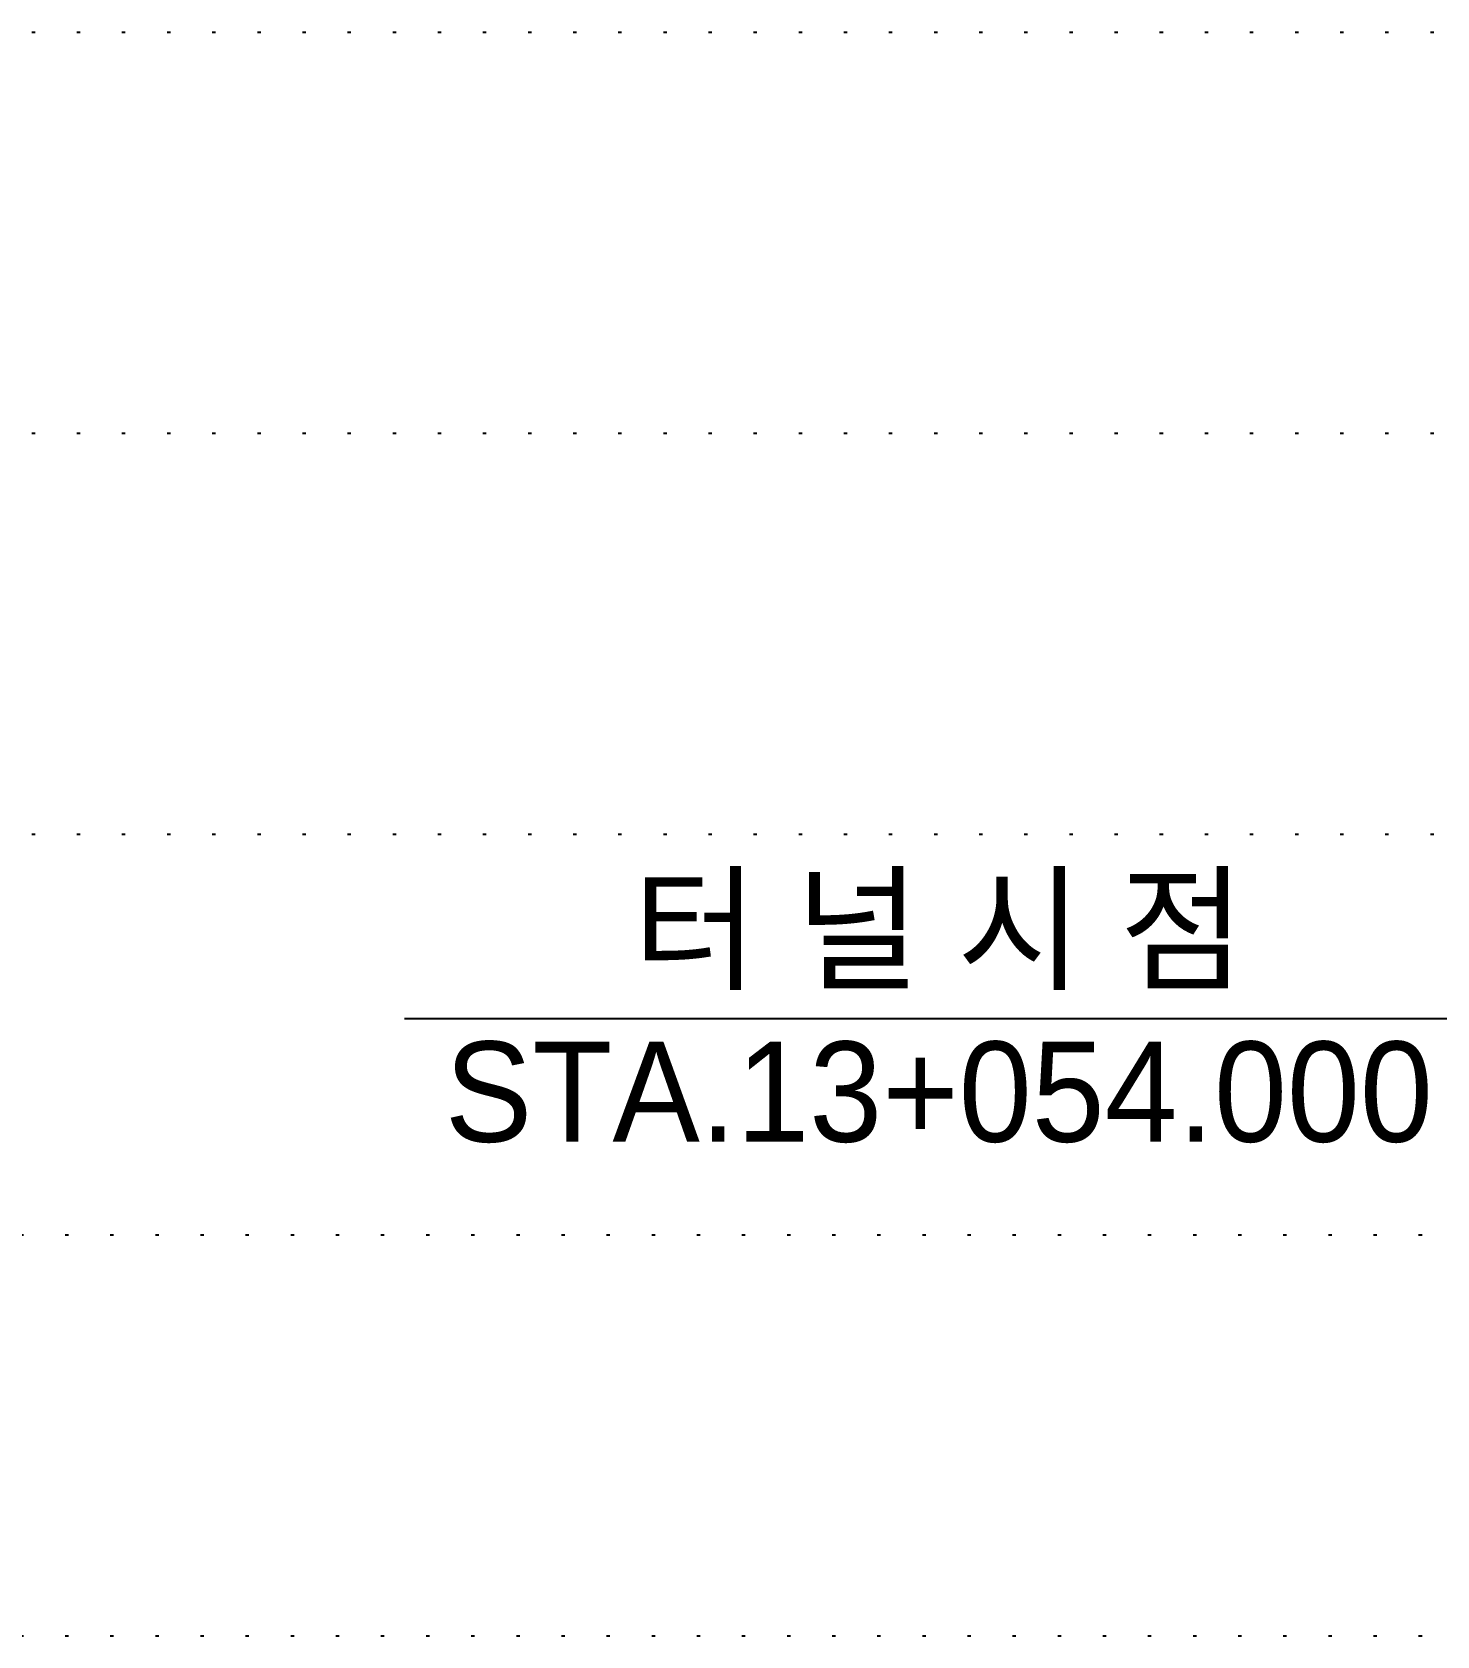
# Model space of a CAD drawing. Header units: millimetres. Extents: x -1499 to 6658, y -12483 to -6008.
# Drawn here: x 2266.22 to 2308.25, y -10865.06 to -10817.06 of the extents above; entities that cross this region are included whole.
import ezdxf
from ezdxf.enums import TextEntityAlignment as Align

# ---------------------------------------------------------------- set-up
doc = ezdxf.new("R2010")
doc.units = ezdxf.units.MM
doc.linetypes.add('A-DOTLN01H', pattern=[0.125, 0, -0.125])
for name, color, linetype in [('CR-GRID', 56, 'A-DOTLN01H'), ('CS-DIML', 1, 'Continuous'), ('CS-TEXT', 3, 'Continuous')]:
    doc.layers.add(name, color=color, linetype=linetype)
doc.styles.add('ST1', font='Dotum.TTF')

msp = doc.modelspace()

# ---------------------------------------------------------------- linework, layer by layer
at = {"layer": 'CR-GRID', "linetype": 'A-DOTLN01H', "ltscale": 10}
for p, q in [((696.157, -10817.058), (6196.157, -10817.058)), ((696.157, -10829.058), (6196.157, -10829.058)), ((696.157, -10841.058), (6196.157, -10841.058)), ((2236.157, -10865.058), (6196.157, -10865.058))]:
    msp.add_line(p, q, dxfattribs=at)
at = {"layer": 'CR-GRID', "color": 6, "linetype": 'A-DOTLN01H', "ltscale": 10}
msp.add_line((2236.157, -10853.058), (6196.157, -10853.058), dxfattribs=at)
at = {"layer": 'CS-DIML'}
msp.add_line((2310.157, -10846.589), (2277.358, -10846.588), dxfattribs=at)

# ---------------------------------------------------------------- texts
at = {"layer": 'CS-TEXT', "style": 'ST1'}
for s, p in [('터 널 시 점', (2293.349, -10845.402)), ('STA.13+054.000', (2293.349, -10850.269))]:
    msp.add_text(s, height=3, rotation=359.9994, dxfattribs=at).set_placement(p, align=Align.CENTER)

doc.saveas('drawing.dxf')
